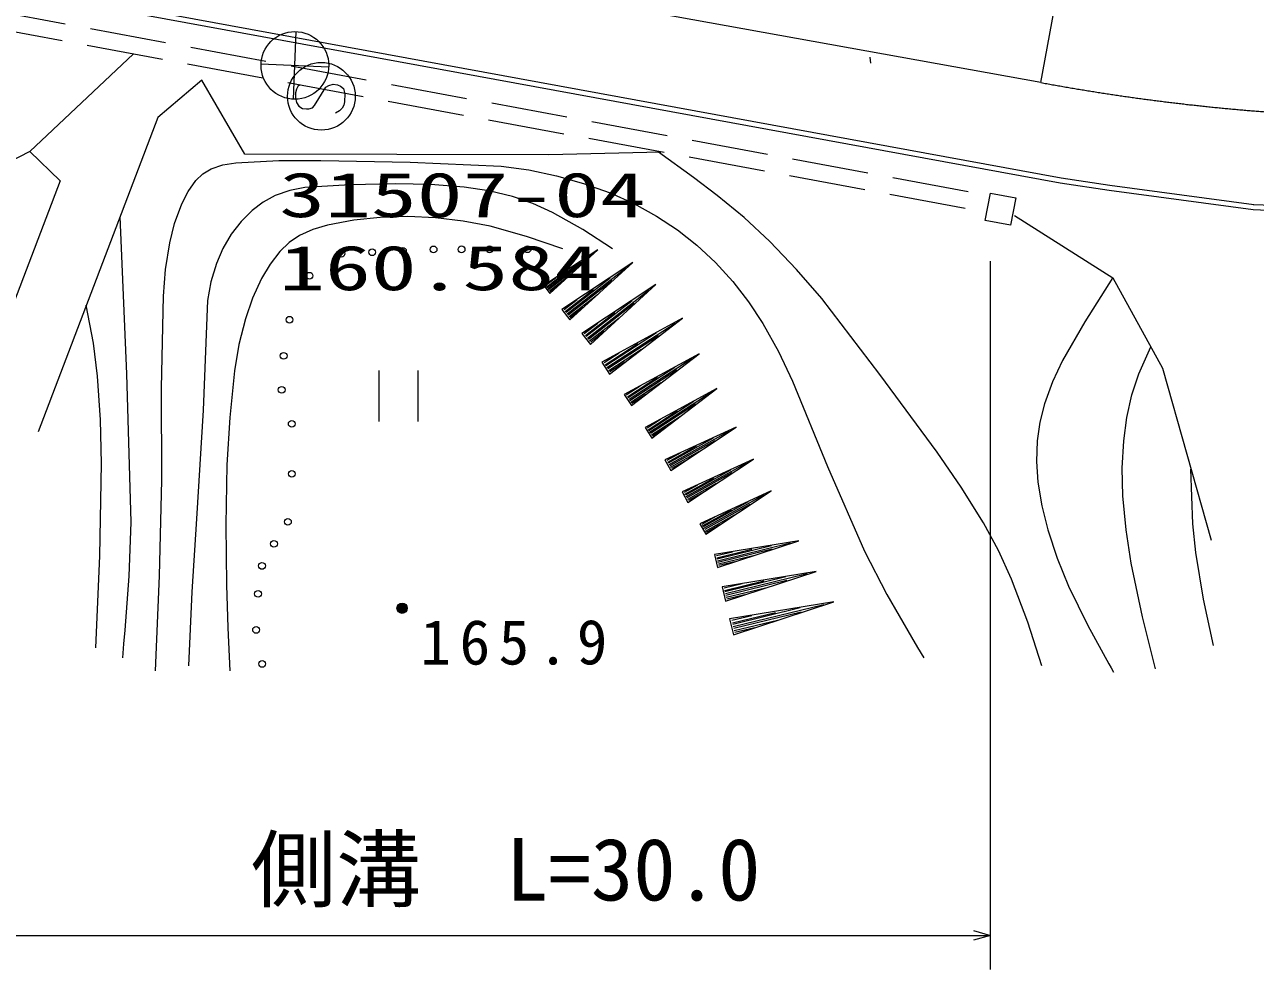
# Model space of a CAD drawing. Units: millimetres, scale not verified. Extents: x 30705 to 670705, y 16818 to 376818.
# Drawn here: x 479416 to 515599, y 256023 to 283797 of the extents above; entities that cross this region are included whole.
import ezdxf
from ezdxf.enums import TextEntityAlignment as Align

# ---------------------------------------------------------------- set-up
doc = ezdxf.new("R2010")
doc.units = ezdxf.units.MM
doc.header["$LTSCALE"] = 1000
doc.linetypes.add('CHAIN', pattern=[18.5, 12, -1.5, 3.5, -1.5])
doc.linetypes.add('USER3', pattern=[3, 2.25, -0.75])
doc.layers.add('S-SUV', color=7, linetype='Continuous', lineweight=13)
doc.layers.add('S-SUV-ROAD', color=7, linetype='Continuous', lineweight=13)
doc.styles.add('ＭＳ ゴシック', font='')
doc.styles.get('ＭＳ ゴシック').set_extended_font_data('MS Gothic')

# ---------------------------------------------------------------- blocks, each defined once
blk = doc.blocks.new('BUHIN28')
at = {"color": 7, "linetype": 'Continuous', "lineweight": 13}
blk.add_lwpolyline([(-514, 78), (0, 0), (-477, -206)], dxfattribs=at)
blk = doc.blocks.new('BUHIN30')
at = {"color": 7, "linetype": 'Continuous', "lineweight": 13}
for p, q in [((0, 995), (0, -995)), ((-995, 0), (995, 0))]:
    blk.add_line(p, q, dxfattribs=at)
blk.add_circle((0, 0), 995, dxfattribs=at)
blk = doc.blocks.new('BUHIN55')
at = {"color": 7, "linetype": 'Continuous', "lineweight": 13}
blk.add_lwpolyline([(310, 645), (255, 705), (180, 740), (75, 760), (-80, 760), (-210, 725), (-320, 650), (-385, 540), (-390, 425), (-385, 350), (-345, 250), (-275, 195), (270, -120), (330, -210), (370, -335), (360, -455), (325, -550), (255, -640), (100, -685), (-130, -685), (-230, -670), (-325, -625), (-405, -550), (-475, -435)], dxfattribs=at)
blk.add_circle((0, 0), 995, dxfattribs=at)

msp = doc.modelspace()

# ---------------------------------------------------------------- linework, layer by layer
at = {"layer": 'S-SUV'}
for p, q in [((509294, 282094), (515251, 314533)), ((478455, 284910), (509864, 279144)), ((478482, 285058), (509891, 279291)), ((504269, 282838), (504283, 282667)), ((485245, 279674), (485629, 279736)), ((485629, 279736), (486892, 279800)), ((486892, 279800), (488120, 279803)), ((488120, 279803), (490754, 279750)), ((490754, 279750), (493425, 279636)), ((499083, 279301), (498056, 280045)), ((484453, 279218), (484656, 279411)), ((484656, 279411), (484901, 279559)), ((484901, 279559), (485245, 279674)), ((493425, 279636), (494241, 279526)), ((494241, 279526), (495051, 279356)), ((495051, 279356), (495849, 279131)), ((484220, 278890), (484453, 279218)), ((487658, 279008), (487211, 278917)), ((488989, 279091), (487658, 279008)), ((490326, 279114), (488989, 279091)), ((491347, 279097), (490326, 279114)), ((492338, 279021), (491347, 279097)), ((493061, 278910), (492338, 279021)), ((495849, 279131), (496627, 278849)), ((499777, 278777), (499083, 279301)), ((509864, 279144), (511296, 278931)), ((509886, 279292), (511316, 279080)), ((511316, 279080), (515552, 278506)), ((484038, 278527), (484220, 278890)), ((486787, 278770), (486432, 278577)), ((487211, 278917), (486787, 278770)), ((493755, 278744), (493061, 278910)), ((494355, 278539), (493755, 278744)), ((496627, 278849), (497325, 278535)), ((500571, 278123), (499777, 278777)), ((507656, 278039), (507809, 278842)), ((507809, 278842), (508554, 278700)), ((508554, 278700), (508402, 277897)), ((511296, 278931), (515532, 278358)), ((483826, 277952), (484038, 278527)), ((486104, 278330), (485779, 278007)), ((486432, 278577), (486104, 278330)), ((494937, 278277), (494355, 278539)), ((495830, 277771), (494937, 278277)), ((497325, 278535), (497995, 278168)), ((515532, 278358), (522790, 278093)), ((515538, 278508), (522788, 278243)), ((482217, 278149), (482416, 273531)), ((483681, 277383), (483826, 277952)), ((485779, 278007), (485490, 277634)), ((488316, 277905), (487890, 277776)), ((489095, 278047), (488316, 277905)), ((489866, 278127), (489095, 278047)), ((490684, 278153), (489866, 278127)), ((491495, 278119), (490684, 278153)), ((492308, 278023), (491495, 278119)), ((493100, 277870), (492308, 278023)), ((497995, 278168), (498606, 277763)), ((501325, 277423), (500571, 278123)), ((508402, 277897), (507656, 278039)), ((485490, 277634), (485245, 277220)), ((487494, 277594), (487194, 277390)), ((487890, 277776), (487494, 277594)), ((494176, 277568), (493100, 277870)), ((495238, 277207), (494176, 277568)), ((496695, 277210), (495830, 277771)), ((498606, 277763), (499182, 277310)), ((483559, 276595), (483681, 277383)), ((485245, 277220), (485053, 276776)), ((487194, 277390), (486922, 277130)), ((496269, 277178), (494681, 276125)), ((494862, 275893), (496269, 277178)), ((499182, 277310), (499726, 276804)), ((502113, 276602), (501325, 277423)), ((486922, 277130), (486631, 276756)), ((495759, 276828), (494774, 276059)), ((494797, 276029), (496123, 277064)), ((497301, 276806), (495211, 275421)), ((495450, 275115), (497301, 276806)), ((499726, 276804), (500235, 276249)), ((507809, 256023), (507809, 276842)), ((483499, 275813), (483559, 276595)), ((485053, 276776), (484895, 276240)), ((486631, 276756), (486380, 276332)), ((494756, 276082), (495389, 276576)), ((495806, 276768), (494821, 275999)), ((494844, 275969), (495477, 276463)), ((495365, 275295), (497109, 276656)), ((502850, 275750), (502113, 276602)), ((484895, 276240), (484797, 275690)), ((486380, 276332), (486117, 275754)), ((494681, 276125), (494862, 275893)), ((495022, 276343), (494730, 276115)), ((495160, 276167), (494868, 275939)), ((496630, 276346), (495334, 275334)), ((496691, 276267), (495396, 275256)), ((497975, 276156), (495802, 274715)), ((496050, 274397), (497975, 276156)), ((500235, 276249), (500701, 275649)), ((511409, 276363), (510581, 275060)), ((483444, 273115), (483499, 275813)), ((486117, 275754), (485908, 275152)), ((495311, 275364), (496144, 276014)), ((495426, 275216), (496259, 275866)), ((495962, 274584), (497775, 276000)), ((504563, 273516), (502850, 275750)), ((481437, 274434), (481227, 275550)), ((484797, 275690), (484663, 272459)), ((495211, 275421), (495450, 275115)), ((495661, 275708), (495276, 275408)), ((495841, 275477), (495457, 275177)), ((497277, 275677), (495930, 274625)), ((497341, 275595), (495994, 274543)), ((500701, 275649), (501120, 275013)), ((485908, 275152), (485719, 274394)), ((496269, 275014), (495870, 274702)), ((495906, 274656), (496772, 275331)), ((496026, 274502), (496892, 275178)), ((498759, 275168), (496383, 273870)), ((496537, 273720), (498539, 275025)), ((496611, 273519), (498759, 275168)), ((501120, 275013), (501581, 274183)), ((510581, 275060), (509932, 273925)), ((495802, 274715), (496050, 274397)), ((496457, 274773), (496058, 274461)), ((497995, 274735), (496507, 273765)), ((498054, 274644), (496566, 273675)), ((481559, 273462), (481437, 274434)), ((485719, 274394), (485587, 273616)), ((496485, 273799), (497441, 274422)), ((512173, 273527), (512521, 274325)), ((496893, 274138), (496452, 273850)), ((496596, 273630), (497551, 274252)), ((499243, 274123), (497042, 272920)), ((497185, 272782), (499039, 273990)), ((497254, 272596), (499243, 274123)), ((501581, 274183), (501994, 273316)), ((509932, 273925), (509637, 273299)), ((485587, 273616), (485446, 272245)), ((489832, 273627), (489834, 272127)), ((490986, 272129), (490983, 273629)), ((496383, 273870), (496611, 273519)), ((497066, 273872), (496625, 273585)), ((498535, 273721), (497158, 272824)), ((498589, 273637), (497212, 272740)), ((481650, 272177), (481559, 273462)), ((482416, 273531), (482543, 269168)), ((497137, 272855), (498022, 273432)), ((497239, 272698), (498124, 273275)), ((501994, 273316), (503023, 270802)), ((506240, 271231), (504563, 273516)), ((509637, 273299), (509399, 272649)), ((511972, 272916), (512173, 273527)), ((483449, 270404), (483444, 273115)), ((497042, 272920), (497254, 272596)), ((497515, 273168), (497106, 272902)), ((497675, 272922), (497267, 272656)), ((499768, 273104), (497656, 271950)), ((497792, 271817), (499572, 272977)), ((497859, 271638), (499768, 273104)), ((511822, 272248), (511972, 272916)), ((484663, 272459), (484471, 269273)), ((499088, 272719), (497766, 271857)), ((499141, 272638), (497819, 271777)), ((509399, 272649), (509262, 272109)), ((481680, 270890), (481650, 272177)), ((485446, 272245), (485364, 270859)), ((498109, 272188), (497717, 271933)), ((497747, 271888), (498596, 272441)), ((497845, 271737), (498694, 272290)), ((509262, 272109), (509185, 271558)), ((511729, 271565), (511822, 272248)), ((497656, 271950), (497859, 271638)), ((498263, 271952), (497871, 271697)), ((500337, 271967), (498241, 271004)), ((498363, 270868), (500141, 271858)), ((498414, 270693), (500337, 271967)), ((498324, 270938), (499173, 271411)), ((499662, 271644), (498340, 270908)), ((499706, 271563), (498385, 270828)), ((509185, 271558), (509166, 270957)), ((511687, 270760), (511729, 271565)), ((498690, 271202), (498298, 270984)), ((498407, 270788), (499257, 271260)), ((500841, 271023), (498745, 270060)), ((498918, 269749), (500841, 271023)), ((506952, 270199), (506240, 271231)), ((481626, 268176), (481680, 270890)), ((485364, 270859), (485328, 269091)), ((498241, 271004), (498414, 270693)), ((498822, 270966), (498430, 270748)), ((500166, 270700), (498844, 269964)), ((498867, 269924), (500645, 270914)), ((503023, 270802), (504104, 268321)), ((509166, 270957), (509208, 270349)), ((511706, 269948), (511687, 270760)), ((513757, 269122), (513705, 270731)), ((483385, 267595), (483449, 270404)), ((498827, 269994), (499677, 270467)), ((500210, 270619), (498889, 269884)), ((498911, 269843), (499760, 270316)), ((509208, 270349), (509322, 269649)), ((498745, 270060), (498918, 269749)), ((499194, 270258), (498802, 270039)), ((499326, 270021), (498934, 269803)), ((501364, 270089), (499268, 269126)), ((499389, 268990), (501168, 269980)), ((499441, 268815), (501364, 270089)), ((507606, 269147), (506952, 270199)), ((511798, 268943), (511706, 269948)), ((500688, 269766), (499367, 269030)), ((500733, 269686), (499412, 268950)), ((509322, 269649), (509498, 268942)), ((484471, 269273), (484337, 267119)), ((499717, 269324), (499325, 269106)), ((499350, 269061), (500199, 269533)), ((499434, 268910), (500283, 269382)), ((482543, 269168), (482483, 267584)), ((485328, 269091), (485351, 267324)), ((499268, 269126), (499441, 268815)), ((499848, 269088), (499457, 268870)), ((508046, 268334), (507606, 269147)), ((509498, 268942), (509775, 268108)), ((511949, 267960), (511798, 268943)), ((513844, 268279), (513757, 269122)), ((502174, 268620), (499699, 268216)), ((499788, 268038), (501937, 268562)), ((499791, 267839), (502174, 268620)), ((481512, 265476), (481626, 268176)), ((499699, 268216), (499791, 267839)), ((500227, 268293), (499754, 268177)), ((499767, 268123), (500793, 268373)), ((501373, 268476), (499776, 268086)), ((501397, 268379), (499800, 267989)), ((499812, 267941), (500838, 268191)), ((504104, 268321), (504766, 267047)), ((508432, 267494), (508046, 268334)), ((514077, 266907), (513844, 268279)), ((500297, 268008), (499823, 267892)), ((509775, 268108), (510110, 267290)), ((512280, 266391), (511949, 267960)), ((482483, 267584), (482361, 265992)), ((483262, 264799), (483385, 267595)), ((502691, 267723), (499919, 267270)), ((499995, 267166), (501145, 267446)), ((501794, 267561), (500005, 267125)), ((500018, 267071), (502426, 267658)), ((500022, 266848), (502691, 267723)), ((501820, 267452), (500032, 267016)), ((508906, 266231), (508432, 267494)), ((484337, 267119), (484233, 264947)), ((485351, 267324), (485394, 266068)), ((499919, 267270), (500022, 266848)), ((500511, 267356), (499980, 267227)), ((500045, 266962), (501194, 267242)), ((500589, 267037), (500058, 266907)), ((504766, 267047), (505487, 265790)), ((510110, 267290), (510675, 266132)), ((503208, 266825), (500139, 266324)), ((500249, 266103), (502914, 266753)), ((500253, 265857), (503208, 266825)), ((514370, 265541), (514077, 266907)), ((500139, 266324), (500253, 265857)), ((500794, 266420), (500207, 266276)), ((500223, 266209), (501496, 266519)), ((502214, 266647), (500234, 266163)), ((502244, 266526), (500264, 266043)), ((512664, 264856), (512280, 266391)), ((482361, 265992), (482326, 265594)), ((485394, 266068), (485448, 264803)), ((500278, 265983), (501551, 266293)), ((500880, 266066), (500293, 265923)), ((509326, 264943), (508906, 266231)), ((510675, 266132), (511290, 265009)), ((482326, 265594), (482290, 265186)), ((505487, 265790), (505665, 265489)), ((505665, 265489), (505849, 265179)), ((511290, 265009), (511358, 264888)), ((511358, 264888), (511431, 264759)), ((477509, 257023), (507809, 257023))]:
    msp.add_line(p, q, dxfattribs=at)
at = {"layer": 'S-SUV', "linetype": 'CHAIN'}
msp.add_line((509294, 282094), (452993, 292244), dxfattribs=at)
at = {"layer": 'S-SUV', "linetype": 'USER3'}
for p, q in [((478399, 284230), (507786, 278776)), ((478308, 283738), (507695, 278285))]:
    msp.add_line(p, q, dxfattribs=at)
at = {"layer": 'S-SUV'}
for centre, radius in [((488731, 277063), 99.5), ((489634, 277105), 99.5), ((490537, 277147), 99.5), ((491440, 277188), 99.5), ((492263, 277190), 99.5), ((493086, 277191), 99.5), ((494203, 277193), 99.5), ((487791, 276415), 99.5), ((487205, 275120), 99.5), ((487031, 274061), 99.5), ((486974, 273061), 99.5), ((487270, 272062), 99.5), ((487272, 270592), 99.5), ((487157, 269180), 99.5), ((486747, 268533), 99.5), ((486395, 267885), 99.5), ((486279, 267062), 99.5), ((490513, 266639), 150), ((490513, 266639), 131), ((490513, 266639), 112), ((490513, 266639), 93.8), ((490513, 266639), 75), ((490513, 266639), 56.3), ((490513, 266639), 37.5), ((490513, 266639), 18.8), ((486222, 266003), 99.5), ((486400, 265004), 99.5)]:
    msp.add_circle(centre, radius, dxfattribs=at)
at = {"layer": 'S-SUV', "linetype": 'CHAIN'}
msp.add_arc((520597, 343055), 62000, 259.49582, 300.59489, dxfattribs=at)
at = {"layer": 'S-SUV-ROAD'}
for p, q in [((482615, 282938), (479573, 280070)), ((484627, 282164), (483329, 281069)), ((485890, 279989), (484627, 282164)), ((483329, 281069), (479810, 271829)), ((479573, 280070), (476840, 278669)), ((479573, 280070), (480461, 279206)), ((494829, 279969), (485890, 279989)), ((498117, 280046), (494829, 279969)), ((480461, 279206), (477924, 272547)), ((508513, 278181), (511413, 276355)), ((511413, 276355), (512864, 273696)), ((512864, 273696), (514298, 268639))]:
    msp.add_line(p, q, dxfattribs=at)

# ---------------------------------------------------------------- block references
at = {"layer": 'S-SUV'}
for name, p, rotation in [('BUHIN30', (487361, 282598), 87.58333), ('BUHIN55', (488141, 281689), 87.58333), ('BUHIN28', (507809, 257023), 352.58333)]:
    msp.add_blockref(name, p, dxfattribs=dict(at, rotation=rotation))

# ---------------------------------------------------------------- texts
at = {"layer": 'S-SUV', "style": 'ＭＳ ゴシック', "width": 1.5}
for s, p in [('31507-04', (486904, 277740)), ('160.584', (486901, 275592))]:
    msp.add_text(s, height=1320, dxfattribs=at).set_placement(p, align=Align.BOTTOM_LEFT)
at = {"layer": 'S-SUV', "style": 'ＭＳ ゴシック'}
msp.add_text('側溝  L=30.0', height=1833, dxfattribs=at).set_placement((486074, 257498), align=Align.BOTTOM_LEFT)
at = {"layer": 'S-SUV', "insert": (491055, 264959), "char_height": 1320, "attachment_point": 7, "rotation": 0.1, "style": 'ＭＳ ゴシック'}
msp.add_mtext('\\T1.28;165.9', dxfattribs=at)

doc.saveas('drawing.dxf')
